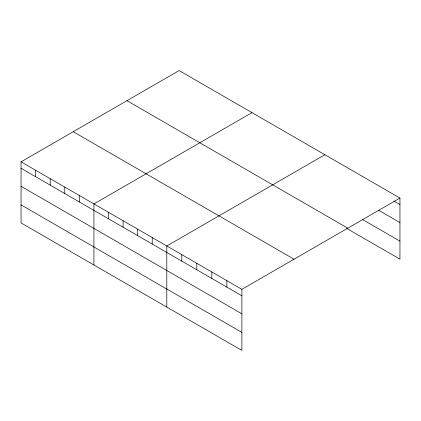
<?xml version="1.0" encoding="UTF-8"?>
<svg xmlns="http://www.w3.org/2000/svg" width="421" height="421" viewBox="0 0 421 421"><rect width="100%" height="100%" fill="white"/><g stroke="black" fill="none" stroke-linecap="round" stroke-linejoin="round"><path stroke-width="0.63" d="M241.88 313.824L241.88 289.332L21.05 161.838L21.05 222.925L241.88 350.425L241.88 313.824L21.05 186.329M346.557 228.335L399.95 259.162L399.95 198.075L179.12 70.575L21.05 161.838M251.995 112.649L93.925 203.911L93.925 264.998M324.865 154.723L166.8 245.985L166.8 307.072M241.88 289.332L399.95 198.075M393.83 201.006L399.95 204.543M378.816 210.363L399.95 222.567M362.686 219.625L399.95 241.138M126.958 100.693L347.788 228.187M73.212 131.72L294.042 259.215M21.05 168.305L241.88 295.8M21.05 204.901L241.88 332.395M226.866 280.665L226.866 287.133M211.847 271.992L211.847 278.46M196.833 263.325L196.833 269.793M181.814 254.652L181.814 261.12M152.223 237.57L152.223 244.038M137.651 229.156L137.651 235.623M123.074 220.741L123.074 227.208M108.497 212.326L108.497 218.794M79.348 195.497L79.348 201.964M64.776 187.082L64.776 193.549M50.199 178.667L50.199 185.135M35.627 170.252L35.627 176.72"/></g></svg>
